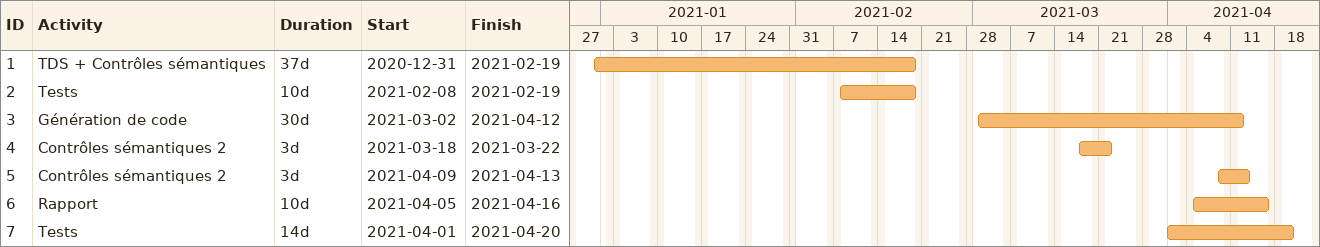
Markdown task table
| ID | Task | Duration | Start | Finish |
|---|---|---|---|---|
| 1 | TDS + Contrôles sémantiques | 37d | 2020-12-31 | 2021-02-19 |
| 2 | Tests | 10d | 2021-02-08 | 2021-02-19 |
| 3 | Génération de code | 30d | 2021-03-02 | 2021-04-12 |
| 4 | Contrôles sémantiques 2 | 3d | 2021-03-18 | 2021-03-22 |
| 5 | Contrôles sémantiques 2 | 3d | 2021-04-09 | 2021-04-13 |
| 6 | Rapport | 10d | 2021-04-05 | 2021-04-16 |
| 7 | Tests | 14d | 2021-04-01 | 2021-04-20 |
